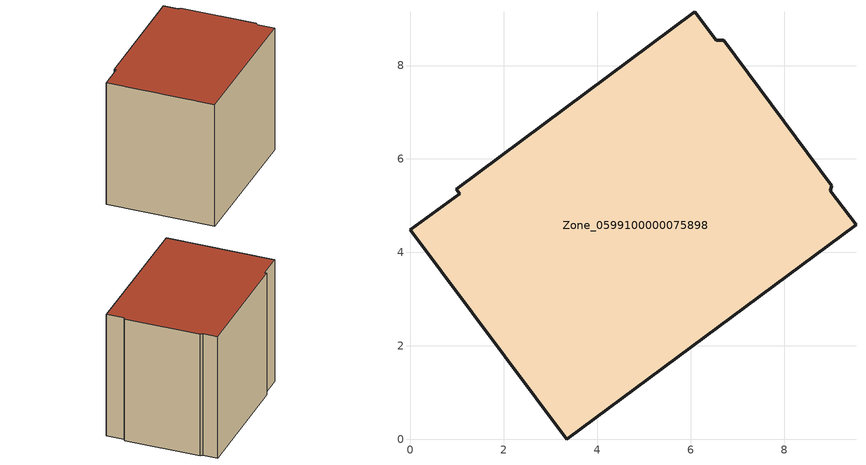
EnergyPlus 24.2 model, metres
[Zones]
Zone_0599100000075898
 floor ground (C_G): 6.08,9.15 6.55,8.54 6.7,8.54 9.02,5.42 8.99,5.32 9.54,4.59 3.34,0 0,4.48 1.05,5.26 0.98,5.35 z0
 wall outside (C_F): 1.05,5.26 0,4.48 3.34,0 9.54,4.59 8.99,5.32 9.02,5.42 6.7,8.54 6.55,8.54 6.08,9.15 0.98,5.35 1.05,5.26 z0:6.75
 roof outside (C_R): 6.55,8.54 6.08,9.15 0.98,5.35 1.05,5.26 0,4.48 3.34,0 9.54,4.59 8.99,5.32 9.02,5.42 6.7,8.54 z6.75
[BUILDING]
Pand.0599100000075898: North Axis=0; Terrain=City; Loads Convergence Tolerance Value=0.04; Temperature Convergence Tolerance Value=0.4; Solar Distribution=FullExterior; Maximum Number of Warmup Days=25; Minimum Number of Warmup Days=1
[Site:Location]
Rotterdam.The.Hague.AP_ZH_NLD Design_Conditions: Latitude=51.96; Longitude=4.45; Time Zone=1; Elevation=-4.5
[SITE:GROUNDTEMPERATURE:BUILDINGSURFACE]
18, 18, 18, 18, 18, 18, 18, 18, 18, 18, 18, 18
[MATERIAL] Thermal Absorptance=0.9; Solar Absorptance=0.7; Visible Absorptance=0.7
Name | Roughness | Thickness | Conductivity | Density | Specific Heat
G.TC.1946 | MediumSmooth | 0.15 | 1 | 540 | 1210
F.TC.1946 | Rough | 0.3 | 0.857143 | 1920 | 840
R.TC.1946 | MediumRough | 0.2 | 0.909091 | 1500 | 1000
[CONSTRUCTION]
C_G: G.TC.1946
C_F: F.TC.1946
C_R: R.TC.1946
[ZONE]
Zone_0599100000075898: Type=1; Multiplier=1; Ceiling Height=Autocalculate; Volume=Autocalculate; Floor Area=autocalculate; Part of Total Floor Area=Yes
[ZONEINFILTRATION:DESIGNFLOWRATE]
Infil_Zone_0599100000075898: Zone or ZoneList or Space or SpaceList=Zone_0599100000075898; Schedule=AlwaysOn; Design Flow Rate Calculation Method=Flow/Area; Flow Rate per Floor Area=0.003; Constant Term Coefficient=1; Temperature Term Coefficient=0; Velocity Term Coefficient=0; Velocity Squared Term Coefficient=0
[HVACTEMPLATE:ZONE:IDEALLOADSAIRSYSTEM]
Zone_0599100000075898: Maximum Heating Supply Air Temperature=50; Minimum Cooling Supply Air Temperature=13; Maximum Heating Supply Air Humidity Ratio=0.0156; Minimum Cooling Supply Air Humidity Ratio=0.0077; Heating Limit=NoLimit; Cooling Limit=NoLimit; Dehumidification Control Type=ConstantSensibleHeatRatio; Cooling Sensible Heat Ratio=0.7; Dehumidification Setpoint=60; Humidification Control Type=None; Humidification Setpoint=30; Outdoor Air Method=None; Outdoor Air Flow Rate per Person=0.00944; Outdoor Air Flow Rate per Zone Floor Area=0; Outdoor Air Flow Rate per Zone=0; Demand Controlled Ventilation Type=None; Outdoor Air Economizer Type=NoEconomizer; Heat Recovery Type=None; Sensible Heat Recovery Effectiveness=0.7; Latent Heat Recovery Effectiveness=0.65
[ZONECONTROL:THERMOSTAT]
ThermostatControl_Zone_0599100000075898: Zone or ZoneList=Zone_0599100000075898; Control Type Schedule=DualSetpointControlType; Control 1=Thermostat_Zone_0599100000075898; Temperature Difference Between Cutout And Setpoint=0
[THERMOSTATSETPOINT:DUALSETPOINT]
Thermostat_Zone_0599100000075898: Heating Setpoint Temperature Schedule=HeatingSetpoint_Zone_0599100000075898; Cooling Setpoint Temperature Schedule=CoolingSetpoint_Zone_0599100000075898
[SCHEDULE:COMPACT]
HeatingSetpoint_Zone_0599100000075898: Through: 12/31, For: AllDays, Until: 24:00, 21
CoolingSetpoint_Zone_0599100000075898: Through: 12/31, For: AllDays, Until: 24:00, 24
DualSetpointControlType: Through: 12/31, For: AllDays, Until: 24:00, 4
AlwaysOn: Through: 12/31, For: AllDays, Until: 24:00, 1
